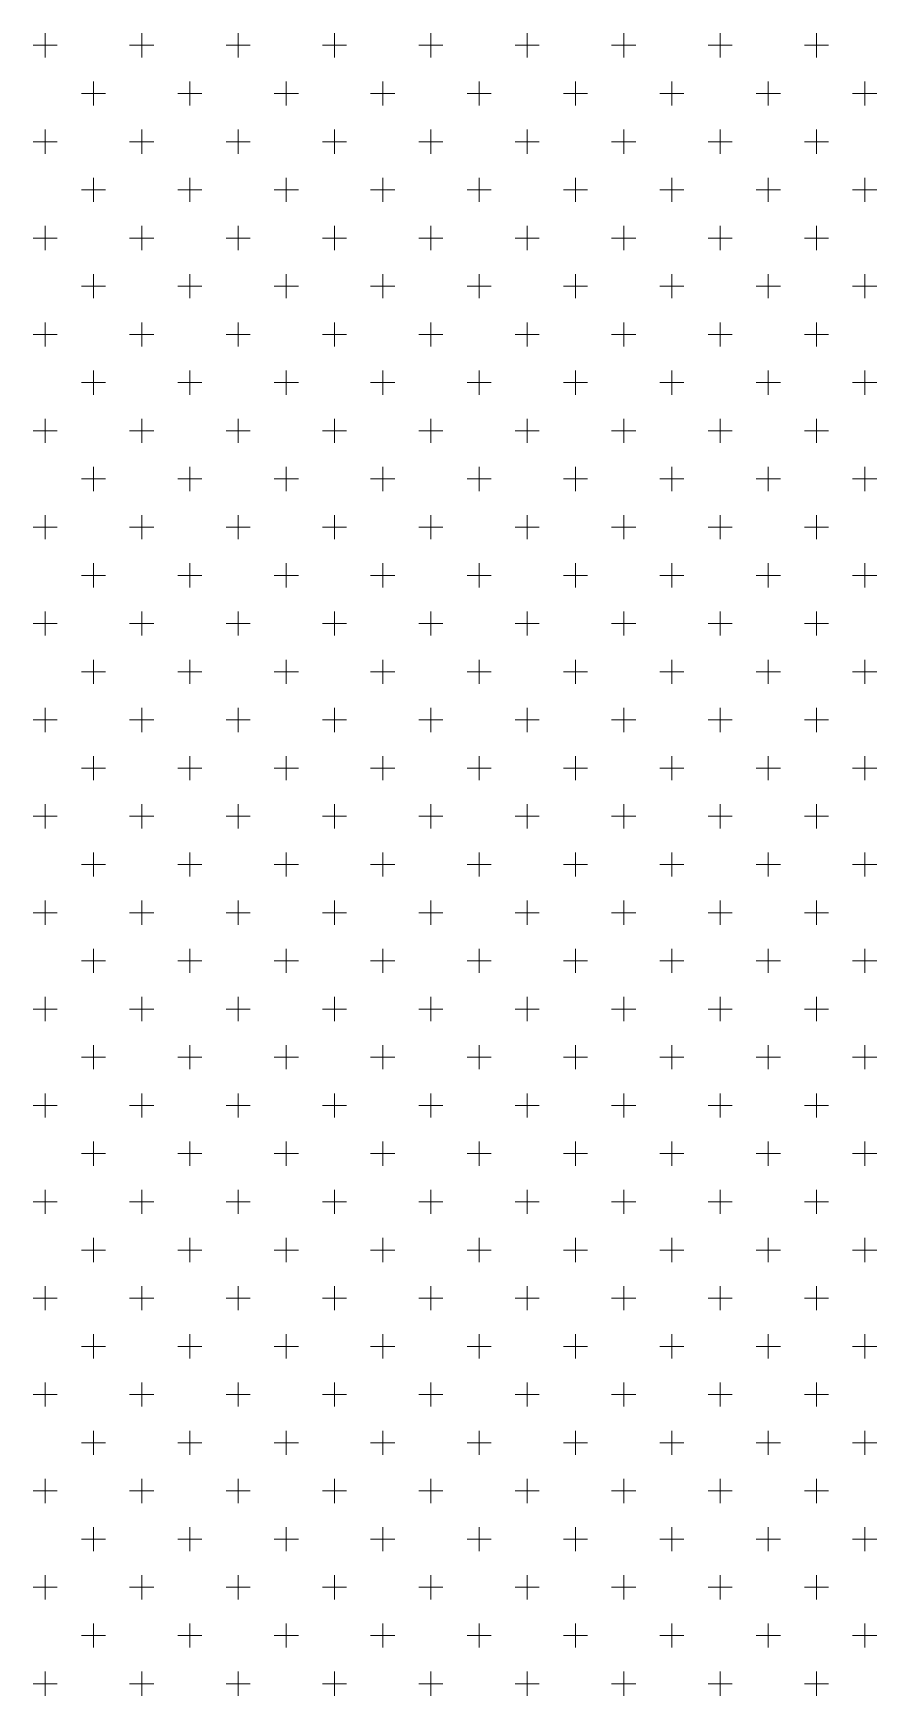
# Model space of a CAD drawing. Header units: metres. Extents: x 476631 to 477421, y 4483749 to 4484052.
# Drawn here: x 476984.06 to 476995.17, y 4483958.36 to 4483980.27 of the extents above; entities that cross this region are included whole.
import ezdxf

# ---------------------------------------------------------------- set-up
doc = ezdxf.new("R2010")
doc.units = ezdxf.units.M
doc.layers.add('PL_PARK', color=97, linetype='Continuous', lineweight=0)

msp = doc.modelspace()

# ---------------------------------------------------------------- linework, layer by layer
at = {"layer": 'PL_PARK', "color": 3, "linetype": 'Continuous'}
for p, q in [((476984.219, 4483979.951), (476984.219, 4483980.269)), ((476985.489, 4483979.951), (476985.489, 4483980.269)), ((476986.759, 4483979.951), (476986.759, 4483980.269)), ((476988.029, 4483979.951), (476988.029, 4483980.269)), ((476989.299, 4483979.951), (476989.299, 4483980.269)), ((476990.569, 4483979.951), (476990.569, 4483980.269)), ((476991.839, 4483979.951), (476991.839, 4483980.269)), ((476993.109, 4483979.951), (476993.109, 4483980.269)), ((476994.379, 4483979.951), (476994.379, 4483980.269)), ((476984.06, 4483980.11), (476984.377, 4483980.11)), ((476985.33, 4483980.11), (476985.648, 4483980.11)), ((476986.6, 4483980.11), (476986.917, 4483980.11)), ((476987.87, 4483980.11), (476988.188, 4483980.11)), ((476989.14, 4483980.11), (476989.458, 4483980.11)), ((476990.41, 4483980.11), (476990.727, 4483980.11)), ((476991.68, 4483980.11), (476991.998, 4483980.11)), ((476992.95, 4483980.11), (476993.268, 4483980.11)), ((476994.22, 4483980.11), (476994.538, 4483980.11)), ((476984.854, 4483979.316), (476984.854, 4483979.634)), ((476986.124, 4483979.316), (476986.124, 4483979.634)), ((476987.394, 4483979.316), (476987.394, 4483979.634)), ((476988.664, 4483979.316), (476988.664, 4483979.634)), ((476989.934, 4483979.316), (476989.934, 4483979.634)), ((476991.204, 4483979.316), (476991.204, 4483979.634)), ((476992.474, 4483979.316), (476992.474, 4483979.634)), ((476993.744, 4483979.316), (476993.744, 4483979.634)), ((476995.014, 4483979.316), (476995.014, 4483979.634)), ((476984.695, 4483979.475), (476985.013, 4483979.475)), ((476985.965, 4483979.475), (476986.283, 4483979.475)), ((476987.235, 4483979.475), (476987.553, 4483979.475)), ((476988.505, 4483979.475), (476988.823, 4483979.475)), ((476989.775, 4483979.475), (476990.093, 4483979.475)), ((476991.045, 4483979.475), (476991.363, 4483979.475)), ((476992.315, 4483979.475), (476992.633, 4483979.475)), ((476993.585, 4483979.475), (476993.903, 4483979.475)), ((476994.855, 4483979.475), (476995.173, 4483979.475)), ((476984.219, 4483978.681), (476984.219, 4483978.999)), ((476985.489, 4483978.681), (476985.489, 4483978.999)), ((476986.759, 4483978.681), (476986.759, 4483978.999)), ((476988.029, 4483978.681), (476988.029, 4483978.999)), ((476989.299, 4483978.681), (476989.299, 4483978.999)), ((476990.569, 4483978.681), (476990.569, 4483978.999)), ((476991.839, 4483978.681), (476991.839, 4483978.999)), ((476993.109, 4483978.681), (476993.109, 4483978.999)), ((476994.379, 4483978.681), (476994.379, 4483978.999)), ((476984.06, 4483978.84), (476984.377, 4483978.84)), ((476985.33, 4483978.84), (476985.648, 4483978.84)), ((476986.6, 4483978.84), (476986.917, 4483978.84)), ((476987.87, 4483978.84), (476988.188, 4483978.84)), ((476989.14, 4483978.84), (476989.458, 4483978.84)), ((476990.41, 4483978.84), (476990.727, 4483978.84)), ((476991.68, 4483978.84), (476991.998, 4483978.84)), ((476992.95, 4483978.84), (476993.268, 4483978.84)), ((476994.22, 4483978.84), (476994.538, 4483978.84)), ((476984.854, 4483978.046), (476984.854, 4483978.364)), ((476986.124, 4483978.046), (476986.124, 4483978.364)), ((476987.394, 4483978.046), (476987.394, 4483978.364)), ((476988.664, 4483978.046), (476988.664, 4483978.364)), ((476989.934, 4483978.046), (476989.934, 4483978.364)), ((476991.204, 4483978.046), (476991.204, 4483978.364)), ((476992.474, 4483978.046), (476992.474, 4483978.364)), ((476993.744, 4483978.046), (476993.744, 4483978.364)), ((476995.014, 4483978.046), (476995.014, 4483978.364)), ((476984.695, 4483978.205), (476985.013, 4483978.205)), ((476985.965, 4483978.205), (476986.283, 4483978.205)), ((476987.235, 4483978.205), (476987.553, 4483978.205)), ((476988.505, 4483978.205), (476988.823, 4483978.205)), ((476989.775, 4483978.205), (476990.093, 4483978.205)), ((476991.045, 4483978.205), (476991.363, 4483978.205)), ((476992.315, 4483978.205), (476992.633, 4483978.205)), ((476993.585, 4483978.205), (476993.903, 4483978.205)), ((476994.855, 4483978.205), (476995.173, 4483978.205)), ((476984.219, 4483977.411), (476984.219, 4483977.729)), ((476985.489, 4483977.411), (476985.489, 4483977.729)), ((476986.759, 4483977.411), (476986.759, 4483977.729)), ((476988.029, 4483977.411), (476988.029, 4483977.729)), ((476989.299, 4483977.411), (476989.299, 4483977.729)), ((476990.569, 4483977.411), (476990.569, 4483977.729)), ((476991.839, 4483977.411), (476991.839, 4483977.729)), ((476993.109, 4483977.411), (476993.109, 4483977.729)), ((476994.379, 4483977.411), (476994.379, 4483977.729)), ((476984.06, 4483977.57), (476984.377, 4483977.57)), ((476985.33, 4483977.57), (476985.648, 4483977.57)), ((476986.6, 4483977.57), (476986.917, 4483977.57)), ((476987.87, 4483977.57), (476988.188, 4483977.57)), ((476989.14, 4483977.57), (476989.458, 4483977.57)), ((476990.41, 4483977.57), (476990.727, 4483977.57)), ((476991.68, 4483977.57), (476991.998, 4483977.57)), ((476992.95, 4483977.57), (476993.268, 4483977.57)), ((476994.22, 4483977.57), (476994.538, 4483977.57)), ((476984.695, 4483976.935), (476985.013, 4483976.935)), ((476984.854, 4483976.776), (476984.854, 4483977.094)), ((476985.965, 4483976.935), (476986.283, 4483976.935)), ((476986.124, 4483976.776), (476986.124, 4483977.094)), ((476987.235, 4483976.935), (476987.553, 4483976.935)), ((476987.394, 4483976.776), (476987.394, 4483977.094)), ((476988.505, 4483976.935), (476988.823, 4483976.935)), ((476988.664, 4483976.776), (476988.664, 4483977.094)), ((476989.775, 4483976.935), (476990.093, 4483976.935)), ((476989.934, 4483976.776), (476989.934, 4483977.094)), ((476991.045, 4483976.935), (476991.363, 4483976.935)), ((476991.204, 4483976.776), (476991.204, 4483977.094)), ((476992.315, 4483976.935), (476992.633, 4483976.935)), ((476992.474, 4483976.776), (476992.474, 4483977.094)), ((476993.585, 4483976.935), (476993.903, 4483976.935)), ((476993.744, 4483976.776), (476993.744, 4483977.094)), ((476994.855, 4483976.935), (476995.173, 4483976.935)), ((476995.014, 4483976.776), (476995.014, 4483977.094)), ((476984.06, 4483976.3), (476984.377, 4483976.3)), ((476984.219, 4483976.141), (476984.219, 4483976.459)), ((476985.33, 4483976.3), (476985.648, 4483976.3)), ((476985.489, 4483976.141), (476985.489, 4483976.459)), ((476986.6, 4483976.3), (476986.917, 4483976.3)), ((476986.759, 4483976.141), (476986.759, 4483976.459)), ((476987.87, 4483976.3), (476988.188, 4483976.3)), ((476988.029, 4483976.141), (476988.029, 4483976.459)), ((476989.14, 4483976.3), (476989.458, 4483976.3)), ((476989.299, 4483976.141), (476989.299, 4483976.459)), ((476990.41, 4483976.3), (476990.727, 4483976.3)), ((476990.569, 4483976.141), (476990.569, 4483976.459)), ((476991.68, 4483976.3), (476991.998, 4483976.3)), ((476991.839, 4483976.141), (476991.839, 4483976.459)), ((476992.95, 4483976.3), (476993.268, 4483976.3)), ((476993.109, 4483976.141), (476993.109, 4483976.459)), ((476994.22, 4483976.3), (476994.538, 4483976.3)), ((476994.379, 4483976.141), (476994.379, 4483976.459)), ((476984.695, 4483975.665), (476985.013, 4483975.665)), ((476984.854, 4483975.506), (476984.854, 4483975.824)), ((476985.965, 4483975.665), (476986.283, 4483975.665)), ((476986.124, 4483975.506), (476986.124, 4483975.824)), ((476987.235, 4483975.665), (476987.553, 4483975.665)), ((476987.394, 4483975.506), (476987.394, 4483975.824)), ((476988.505, 4483975.665), (476988.823, 4483975.665)), ((476988.664, 4483975.506), (476988.664, 4483975.824)), ((476989.775, 4483975.665), (476990.093, 4483975.665)), ((476989.934, 4483975.506), (476989.934, 4483975.824)), ((476991.045, 4483975.665), (476991.363, 4483975.665)), ((476991.204, 4483975.506), (476991.204, 4483975.824)), ((476992.315, 4483975.665), (476992.633, 4483975.665)), ((476992.474, 4483975.506), (476992.474, 4483975.824)), ((476993.585, 4483975.665), (476993.903, 4483975.665)), ((476993.744, 4483975.506), (476993.744, 4483975.824)), ((476994.855, 4483975.665), (476995.173, 4483975.665)), ((476995.014, 4483975.506), (476995.014, 4483975.824)), ((476984.219, 4483974.871), (476984.219, 4483975.189)), ((476985.489, 4483974.871), (476985.489, 4483975.189)), ((476986.759, 4483974.871), (476986.759, 4483975.189)), ((476988.029, 4483974.871), (476988.029, 4483975.189)), ((476989.299, 4483974.871), (476989.299, 4483975.189)), ((476990.569, 4483974.871), (476990.569, 4483975.189)), ((476991.839, 4483974.871), (476991.839, 4483975.189)), ((476993.109, 4483974.871), (476993.109, 4483975.189)), ((476994.379, 4483974.871), (476994.379, 4483975.189)), ((476984.06, 4483975.03), (476984.377, 4483975.03)), ((476985.33, 4483975.03), (476985.648, 4483975.03)), ((476986.6, 4483975.03), (476986.917, 4483975.03)), ((476987.87, 4483975.03), (476988.188, 4483975.03)), ((476989.14, 4483975.03), (476989.458, 4483975.03)), ((476990.41, 4483975.03), (476990.727, 4483975.03)), ((476991.68, 4483975.03), (476991.998, 4483975.03)), ((476992.95, 4483975.03), (476993.268, 4483975.03)), ((476994.22, 4483975.03), (476994.538, 4483975.03)), ((476984.854, 4483974.236), (476984.854, 4483974.554)), ((476986.124, 4483974.236), (476986.124, 4483974.554)), ((476987.394, 4483974.236), (476987.394, 4483974.554)), ((476988.664, 4483974.236), (476988.664, 4483974.554)), ((476989.934, 4483974.236), (476989.934, 4483974.554)), ((476991.204, 4483974.236), (476991.204, 4483974.554)), ((476992.474, 4483974.236), (476992.474, 4483974.554)), ((476993.744, 4483974.236), (476993.744, 4483974.554)), ((476995.014, 4483974.236), (476995.014, 4483974.554)), ((476984.695, 4483974.395), (476985.013, 4483974.395)), ((476985.965, 4483974.395), (476986.283, 4483974.395)), ((476987.235, 4483974.395), (476987.553, 4483974.395)), ((476988.505, 4483974.395), (476988.823, 4483974.395)), ((476989.775, 4483974.395), (476990.093, 4483974.395)), ((476991.045, 4483974.395), (476991.363, 4483974.395)), ((476992.315, 4483974.395), (476992.633, 4483974.395)), ((476993.585, 4483974.395), (476993.903, 4483974.395)), ((476994.855, 4483974.395), (476995.173, 4483974.395)), ((476984.219, 4483973.601), (476984.219, 4483973.919)), ((476985.489, 4483973.601), (476985.489, 4483973.919)), ((476986.759, 4483973.601), (476986.759, 4483973.919)), ((476988.029, 4483973.601), (476988.029, 4483973.919)), ((476989.299, 4483973.601), (476989.299, 4483973.919)), ((476990.569, 4483973.601), (476990.569, 4483973.919)), ((476991.839, 4483973.601), (476991.839, 4483973.919)), ((476993.109, 4483973.601), (476993.109, 4483973.919)), ((476994.379, 4483973.601), (476994.379, 4483973.919)), ((476984.06, 4483973.76), (476984.377, 4483973.76)), ((476985.33, 4483973.76), (476985.648, 4483973.76)), ((476986.6, 4483973.76), (476986.917, 4483973.76)), ((476987.87, 4483973.76), (476988.188, 4483973.76)), ((476989.14, 4483973.76), (476989.458, 4483973.76)), ((476990.41, 4483973.76), (476990.727, 4483973.76)), ((476991.68, 4483973.76), (476991.998, 4483973.76)), ((476992.95, 4483973.76), (476993.268, 4483973.76)), ((476994.22, 4483973.76), (476994.538, 4483973.76)), ((476984.854, 4483972.966), (476984.854, 4483973.284)), ((476986.124, 4483972.966), (476986.124, 4483973.284)), ((476987.394, 4483972.966), (476987.394, 4483973.284)), ((476988.664, 4483972.966), (476988.664, 4483973.284)), ((476989.934, 4483972.966), (476989.934, 4483973.284)), ((476991.204, 4483972.966), (476991.204, 4483973.284)), ((476992.474, 4483972.966), (476992.474, 4483973.284)), ((476993.744, 4483972.966), (476993.744, 4483973.284)), ((476995.014, 4483972.966), (476995.014, 4483973.284)), ((476984.695, 4483973.125), (476985.013, 4483973.125)), ((476985.965, 4483973.125), (476986.283, 4483973.125)), ((476987.235, 4483973.125), (476987.553, 4483973.125)), ((476988.505, 4483973.125), (476988.823, 4483973.125)), ((476989.775, 4483973.125), (476990.093, 4483973.125)), ((476991.045, 4483973.125), (476991.363, 4483973.125)), ((476992.315, 4483973.125), (476992.633, 4483973.125)), ((476993.585, 4483973.125), (476993.903, 4483973.125)), ((476994.855, 4483973.125), (476995.173, 4483973.125)), ((476984.219, 4483972.331), (476984.219, 4483972.649)), ((476985.489, 4483972.331), (476985.489, 4483972.649)), ((476986.759, 4483972.331), (476986.759, 4483972.649)), ((476988.029, 4483972.331), (476988.029, 4483972.649)), ((476989.299, 4483972.331), (476989.299, 4483972.649)), ((476990.569, 4483972.331), (476990.569, 4483972.649)), ((476991.839, 4483972.331), (476991.839, 4483972.649)), ((476993.109, 4483972.331), (476993.109, 4483972.649)), ((476994.379, 4483972.331), (476994.379, 4483972.649)), ((476984.06, 4483972.49), (476984.377, 4483972.49)), ((476985.33, 4483972.49), (476985.648, 4483972.49)), ((476986.6, 4483972.49), (476986.917, 4483972.49)), ((476987.87, 4483972.49), (476988.188, 4483972.49)), ((476989.14, 4483972.49), (476989.458, 4483972.49)), ((476990.41, 4483972.49), (476990.727, 4483972.49)), ((476991.68, 4483972.49), (476991.998, 4483972.49)), ((476992.95, 4483972.49), (476993.268, 4483972.49)), ((476994.22, 4483972.49), (476994.538, 4483972.49)), ((476984.854, 4483971.696), (476984.854, 4483972.014)), ((476986.124, 4483971.696), (476986.124, 4483972.014)), ((476987.394, 4483971.696), (476987.394, 4483972.014)), ((476988.664, 4483971.696), (476988.664, 4483972.014)), ((476989.934, 4483971.696), (476989.934, 4483972.014)), ((476991.204, 4483971.696), (476991.204, 4483972.014)), ((476992.474, 4483971.696), (476992.474, 4483972.014)), ((476993.744, 4483971.696), (476993.744, 4483972.014)), ((476995.014, 4483971.696), (476995.014, 4483972.014)), ((476984.695, 4483971.855), (476985.013, 4483971.855)), ((476985.965, 4483971.855), (476986.283, 4483971.855)), ((476987.235, 4483971.855), (476987.553, 4483971.855)), ((476988.505, 4483971.855), (476988.823, 4483971.855)), ((476989.775, 4483971.855), (476990.093, 4483971.855)), ((476991.045, 4483971.855), (476991.363, 4483971.855)), ((476992.315, 4483971.855), (476992.633, 4483971.855)), ((476993.585, 4483971.855), (476993.903, 4483971.855)), ((476994.855, 4483971.855), (476995.173, 4483971.855)), ((476984.219, 4483971.061), (476984.219, 4483971.379)), ((476985.489, 4483971.061), (476985.489, 4483971.379)), ((476986.759, 4483971.061), (476986.759, 4483971.379)), ((476988.029, 4483971.061), (476988.029, 4483971.379)), ((476989.299, 4483971.061), (476989.299, 4483971.379)), ((476990.569, 4483971.061), (476990.569, 4483971.379)), ((476991.839, 4483971.061), (476991.839, 4483971.379)), ((476993.109, 4483971.061), (476993.109, 4483971.379)), ((476994.379, 4483971.061), (476994.379, 4483971.379)), ((476984.06, 4483971.22), (476984.377, 4483971.22)), ((476985.33, 4483971.22), (476985.648, 4483971.22)), ((476986.6, 4483971.22), (476986.917, 4483971.22)), ((476987.87, 4483971.22), (476988.188, 4483971.22)), ((476989.14, 4483971.22), (476989.458, 4483971.22)), ((476990.41, 4483971.22), (476990.727, 4483971.22)), ((476991.68, 4483971.22), (476991.998, 4483971.22)), ((476992.95, 4483971.22), (476993.268, 4483971.22)), ((476994.22, 4483971.22), (476994.538, 4483971.22)), ((476984.695, 4483970.585), (476985.013, 4483970.585)), ((476984.854, 4483970.426), (476984.854, 4483970.744)), ((476985.965, 4483970.585), (476986.283, 4483970.585)), ((476986.124, 4483970.426), (476986.124, 4483970.744)), ((476987.235, 4483970.585), (476987.553, 4483970.585)), ((476987.394, 4483970.426), (476987.394, 4483970.744)), ((476988.505, 4483970.585), (476988.823, 4483970.585)), ((476988.664, 4483970.426), (476988.664, 4483970.744)), ((476989.775, 4483970.585), (476990.093, 4483970.585)), ((476989.934, 4483970.426), (476989.934, 4483970.744)), ((476991.045, 4483970.585), (476991.363, 4483970.585)), ((476991.204, 4483970.426), (476991.204, 4483970.744)), ((476992.315, 4483970.585), (476992.633, 4483970.585)), ((476992.474, 4483970.426), (476992.474, 4483970.744)), ((476993.585, 4483970.585), (476993.903, 4483970.585)), ((476993.744, 4483970.426), (476993.744, 4483970.744)), ((476994.855, 4483970.585), (476995.173, 4483970.585)), ((476995.014, 4483970.426), (476995.014, 4483970.744)), ((476984.06, 4483969.95), (476984.377, 4483969.95)), ((476984.219, 4483969.791), (476984.219, 4483970.109)), ((476985.33, 4483969.95), (476985.648, 4483969.95)), ((476985.489, 4483969.791), (476985.489, 4483970.109)), ((476986.6, 4483969.95), (476986.917, 4483969.95)), ((476986.759, 4483969.791), (476986.759, 4483970.109)), ((476987.87, 4483969.95), (476988.188, 4483969.95)), ((476988.029, 4483969.791), (476988.029, 4483970.109)), ((476989.14, 4483969.95), (476989.458, 4483969.95)), ((476989.299, 4483969.791), (476989.299, 4483970.109)), ((476990.41, 4483969.95), (476990.727, 4483969.95)), ((476990.569, 4483969.791), (476990.569, 4483970.109)), ((476991.68, 4483969.95), (476991.998, 4483969.95)), ((476991.839, 4483969.791), (476991.839, 4483970.109)), ((476992.95, 4483969.95), (476993.268, 4483969.95)), ((476993.109, 4483969.791), (476993.109, 4483970.109)), ((476994.22, 4483969.95), (476994.538, 4483969.95)), ((476994.379, 4483969.791), (476994.379, 4483970.109)), ((476984.695, 4483969.315), (476985.013, 4483969.315)), ((476984.854, 4483969.156), (476984.854, 4483969.474)), ((476985.965, 4483969.315), (476986.283, 4483969.315)), ((476986.124, 4483969.156), (476986.124, 4483969.474)), ((476987.235, 4483969.315), (476987.553, 4483969.315)), ((476987.394, 4483969.156), (476987.394, 4483969.474)), ((476988.505, 4483969.315), (476988.823, 4483969.315)), ((476988.664, 4483969.156), (476988.664, 4483969.474)), ((476989.775, 4483969.315), (476990.093, 4483969.315)), ((476989.934, 4483969.156), (476989.934, 4483969.474)), ((476991.045, 4483969.315), (476991.363, 4483969.315)), ((476991.204, 4483969.156), (476991.204, 4483969.474)), ((476992.315, 4483969.315), (476992.633, 4483969.315)), ((476992.474, 4483969.156), (476992.474, 4483969.474)), ((476993.585, 4483969.315), (476993.903, 4483969.315)), ((476993.744, 4483969.156), (476993.744, 4483969.474)), ((476994.855, 4483969.315), (476995.173, 4483969.315)), ((476995.014, 4483969.156), (476995.014, 4483969.474)), ((476984.219, 4483968.521), (476984.219, 4483968.839)), ((476985.489, 4483968.521), (476985.489, 4483968.839)), ((476986.759, 4483968.521), (476986.759, 4483968.839)), ((476988.029, 4483968.521), (476988.029, 4483968.839)), ((476989.299, 4483968.521), (476989.299, 4483968.839)), ((476990.569, 4483968.521), (476990.569, 4483968.839)), ((476991.839, 4483968.521), (476991.839, 4483968.839)), ((476993.109, 4483968.521), (476993.109, 4483968.839)), ((476994.379, 4483968.521), (476994.379, 4483968.839)), ((476984.06, 4483968.68), (476984.377, 4483968.68)), ((476985.33, 4483968.68), (476985.648, 4483968.68)), ((476986.6, 4483968.68), (476986.917, 4483968.68)), ((476987.87, 4483968.68), (476988.188, 4483968.68)), ((476989.14, 4483968.68), (476989.458, 4483968.68)), ((476990.41, 4483968.68), (476990.727, 4483968.68)), ((476991.68, 4483968.68), (476991.998, 4483968.68)), ((476992.95, 4483968.68), (476993.268, 4483968.68)), ((476994.22, 4483968.68), (476994.538, 4483968.68)), ((476984.854, 4483967.886), (476984.854, 4483968.204)), ((476986.124, 4483967.886), (476986.124, 4483968.204)), ((476987.394, 4483967.886), (476987.394, 4483968.204)), ((476988.664, 4483967.886), (476988.664, 4483968.204)), ((476989.934, 4483967.886), (476989.934, 4483968.204)), ((476991.204, 4483967.886), (476991.204, 4483968.204)), ((476992.474, 4483967.886), (476992.474, 4483968.204)), ((476993.744, 4483967.886), (476993.744, 4483968.204)), ((476995.014, 4483967.886), (476995.014, 4483968.204)), ((476984.695, 4483968.045), (476985.013, 4483968.045)), ((476985.965, 4483968.045), (476986.283, 4483968.045)), ((476987.235, 4483968.045), (476987.553, 4483968.045)), ((476988.505, 4483968.045), (476988.823, 4483968.045)), ((476989.775, 4483968.045), (476990.093, 4483968.045)), ((476991.045, 4483968.045), (476991.363, 4483968.045)), ((476992.315, 4483968.045), (476992.633, 4483968.045)), ((476993.585, 4483968.045), (476993.903, 4483968.045)), ((476994.855, 4483968.045), (476995.173, 4483968.045)), ((476984.219, 4483967.251), (476984.219, 4483967.569)), ((476985.489, 4483967.251), (476985.489, 4483967.569)), ((476986.759, 4483967.251), (476986.759, 4483967.569)), ((476988.029, 4483967.251), (476988.029, 4483967.569)), ((476989.299, 4483967.251), (476989.299, 4483967.569)), ((476990.569, 4483967.251), (476990.569, 4483967.569)), ((476991.839, 4483967.251), (476991.839, 4483967.569)), ((476993.109, 4483967.251), (476993.109, 4483967.569)), ((476994.379, 4483967.251), (476994.379, 4483967.569)), ((476984.06, 4483967.41), (476984.377, 4483967.41)), ((476985.33, 4483967.41), (476985.648, 4483967.41)), ((476986.6, 4483967.41), (476986.917, 4483967.41)), ((476987.87, 4483967.41), (476988.188, 4483967.41)), ((476989.14, 4483967.41), (476989.458, 4483967.41)), ((476990.41, 4483967.41), (476990.727, 4483967.41)), ((476991.68, 4483967.41), (476991.998, 4483967.41)), ((476992.95, 4483967.41), (476993.268, 4483967.41)), ((476994.22, 4483967.41), (476994.538, 4483967.41)), ((476984.854, 4483966.616), (476984.854, 4483966.934)), ((476986.124, 4483966.616), (476986.124, 4483966.934)), ((476987.394, 4483966.616), (476987.394, 4483966.934)), ((476988.664, 4483966.616), (476988.664, 4483966.934)), ((476989.934, 4483966.616), (476989.934, 4483966.934)), ((476991.204, 4483966.616), (476991.204, 4483966.934)), ((476992.474, 4483966.616), (476992.474, 4483966.934)), ((476993.744, 4483966.616), (476993.744, 4483966.934)), ((476995.014, 4483966.616), (476995.014, 4483966.934)), ((476984.695, 4483966.775), (476985.013, 4483966.775)), ((476985.965, 4483966.775), (476986.283, 4483966.775)), ((476987.235, 4483966.775), (476987.553, 4483966.775)), ((476988.505, 4483966.775), (476988.823, 4483966.775)), ((476989.775, 4483966.775), (476990.093, 4483966.775)), ((476991.045, 4483966.775), (476991.363, 4483966.775)), ((476992.315, 4483966.775), (476992.633, 4483966.775)), ((476993.585, 4483966.775), (476993.903, 4483966.775)), ((476994.855, 4483966.775), (476995.173, 4483966.775)), ((476984.219, 4483965.981), (476984.219, 4483966.299)), ((476985.489, 4483965.981), (476985.489, 4483966.299)), ((476986.759, 4483965.981), (476986.759, 4483966.299)), ((476988.029, 4483965.981), (476988.029, 4483966.299)), ((476989.299, 4483965.981), (476989.299, 4483966.299)), ((476990.569, 4483965.981), (476990.569, 4483966.299)), ((476991.839, 4483965.981), (476991.839, 4483966.299)), ((476993.109, 4483965.981), (476993.109, 4483966.299)), ((476994.379, 4483965.981), (476994.379, 4483966.299)), ((476984.06, 4483966.14), (476984.377, 4483966.14)), ((476985.33, 4483966.14), (476985.648, 4483966.14)), ((476986.6, 4483966.14), (476986.917, 4483966.14)), ((476987.87, 4483966.14), (476988.188, 4483966.14)), ((476989.14, 4483966.14), (476989.458, 4483966.14)), ((476990.41, 4483966.14), (476990.727, 4483966.14)), ((476991.68, 4483966.14), (476991.998, 4483966.14)), ((476992.95, 4483966.14), (476993.268, 4483966.14)), ((476994.22, 4483966.14), (476994.538, 4483966.14)), ((476984.854, 4483965.346), (476984.854, 4483965.664)), ((476986.124, 4483965.346), (476986.124, 4483965.664)), ((476987.394, 4483965.346), (476987.394, 4483965.664)), ((476988.664, 4483965.346), (476988.664, 4483965.664)), ((476989.934, 4483965.346), (476989.934, 4483965.664)), ((476991.204, 4483965.346), (476991.204, 4483965.664)), ((476992.474, 4483965.346), (476992.474, 4483965.664)), ((476993.744, 4483965.346), (476993.744, 4483965.664)), ((476995.014, 4483965.346), (476995.014, 4483965.664)), ((476984.695, 4483965.505), (476985.013, 4483965.505)), ((476985.965, 4483965.505), (476986.283, 4483965.505)), ((476987.235, 4483965.505), (476987.553, 4483965.505)), ((476988.505, 4483965.505), (476988.823, 4483965.505)), ((476989.775, 4483965.505), (476990.093, 4483965.505)), ((476991.045, 4483965.505), (476991.363, 4483965.505)), ((476992.315, 4483965.505), (476992.633, 4483965.505)), ((476993.585, 4483965.505), (476993.903, 4483965.505)), ((476994.855, 4483965.505), (476995.173, 4483965.505)), ((476984.219, 4483964.711), (476984.219, 4483965.029)), ((476985.489, 4483964.711), (476985.489, 4483965.029)), ((476986.759, 4483964.711), (476986.759, 4483965.029)), ((476988.029, 4483964.711), (476988.029, 4483965.029)), ((476989.299, 4483964.711), (476989.299, 4483965.029)), ((476990.569, 4483964.711), (476990.569, 4483965.029)), ((476991.839, 4483964.711), (476991.839, 4483965.029)), ((476993.109, 4483964.711), (476993.109, 4483965.029)), ((476994.379, 4483964.711), (476994.379, 4483965.029)), ((476984.06, 4483964.87), (476984.377, 4483964.87)), ((476985.33, 4483964.87), (476985.648, 4483964.87)), ((476986.6, 4483964.87), (476986.917, 4483964.87)), ((476987.87, 4483964.87), (476988.188, 4483964.87)), ((476989.14, 4483964.87), (476989.458, 4483964.87)), ((476990.41, 4483964.87), (476990.727, 4483964.87)), ((476991.68, 4483964.87), (476991.998, 4483964.87)), ((476992.95, 4483964.87), (476993.268, 4483964.87)), ((476994.22, 4483964.87), (476994.538, 4483964.87)), ((476984.695, 4483964.235), (476985.013, 4483964.235)), ((476984.854, 4483964.076), (476984.854, 4483964.394)), ((476985.965, 4483964.235), (476986.283, 4483964.235)), ((476986.124, 4483964.076), (476986.124, 4483964.394)), ((476987.235, 4483964.235), (476987.553, 4483964.235)), ((476987.394, 4483964.076), (476987.394, 4483964.394)), ((476988.505, 4483964.235), (476988.823, 4483964.235)), ((476988.664, 4483964.076), (476988.664, 4483964.394)), ((476989.775, 4483964.235), (476990.093, 4483964.235)), ((476989.934, 4483964.076), (476989.934, 4483964.394)), ((476991.045, 4483964.235), (476991.363, 4483964.235)), ((476991.204, 4483964.076), (476991.204, 4483964.394)), ((476992.315, 4483964.235), (476992.633, 4483964.235)), ((476992.474, 4483964.076), (476992.474, 4483964.394)), ((476993.585, 4483964.235), (476993.903, 4483964.235)), ((476993.744, 4483964.076), (476993.744, 4483964.394)), ((476994.855, 4483964.235), (476995.173, 4483964.235)), ((476995.014, 4483964.076), (476995.014, 4483964.394)), ((476984.06, 4483963.6), (476984.377, 4483963.6)), ((476984.219, 4483963.441), (476984.219, 4483963.759)), ((476985.33, 4483963.6), (476985.648, 4483963.6)), ((476985.489, 4483963.441), (476985.489, 4483963.759)), ((476986.6, 4483963.6), (476986.917, 4483963.6)), ((476986.759, 4483963.441), (476986.759, 4483963.759)), ((476987.87, 4483963.6), (476988.188, 4483963.6)), ((476988.029, 4483963.441), (476988.029, 4483963.759)), ((476989.14, 4483963.6), (476989.458, 4483963.6)), ((476989.299, 4483963.441), (476989.299, 4483963.759)), ((476990.41, 4483963.6), (476990.727, 4483963.6)), ((476990.569, 4483963.441), (476990.569, 4483963.759)), ((476991.68, 4483963.6), (476991.998, 4483963.6)), ((476991.839, 4483963.441), (476991.839, 4483963.759)), ((476992.95, 4483963.6), (476993.268, 4483963.6)), ((476993.109, 4483963.441), (476993.109, 4483963.759)), ((476994.22, 4483963.6), (476994.538, 4483963.6)), ((476994.379, 4483963.441), (476994.379, 4483963.759)), ((476984.695, 4483962.965), (476985.013, 4483962.965)), ((476984.854, 4483962.806), (476984.854, 4483963.124)), ((476985.965, 4483962.965), (476986.283, 4483962.965)), ((476986.124, 4483962.806), (476986.124, 4483963.124)), ((476987.235, 4483962.965), (476987.553, 4483962.965)), ((476987.394, 4483962.806), (476987.394, 4483963.124)), ((476988.505, 4483962.965), (476988.823, 4483962.965)), ((476988.664, 4483962.806), (476988.664, 4483963.124)), ((476989.775, 4483962.965), (476990.093, 4483962.965)), ((476989.934, 4483962.806), (476989.934, 4483963.124)), ((476991.045, 4483962.965), (476991.363, 4483962.965)), ((476991.204, 4483962.806), (476991.204, 4483963.124)), ((476992.315, 4483962.965), (476992.633, 4483962.965)), ((476992.474, 4483962.806), (476992.474, 4483963.124)), ((476993.585, 4483962.965), (476993.903, 4483962.965)), ((476993.744, 4483962.806), (476993.744, 4483963.124)), ((476994.855, 4483962.965), (476995.173, 4483962.965)), ((476995.014, 4483962.806), (476995.014, 4483963.124)), ((476984.219, 4483962.171), (476984.219, 4483962.489)), ((476985.489, 4483962.171), (476985.489, 4483962.489)), ((476986.759, 4483962.171), (476986.759, 4483962.489)), ((476988.029, 4483962.171), (476988.029, 4483962.489)), ((476989.299, 4483962.171), (476989.299, 4483962.489)), ((476990.569, 4483962.171), (476990.569, 4483962.489)), ((476991.839, 4483962.171), (476991.839, 4483962.489)), ((476993.109, 4483962.171), (476993.109, 4483962.489)), ((476994.379, 4483962.171), (476994.379, 4483962.489)), ((476984.06, 4483962.33), (476984.377, 4483962.33)), ((476985.33, 4483962.33), (476985.648, 4483962.33)), ((476986.6, 4483962.33), (476986.917, 4483962.33)), ((476987.87, 4483962.33), (476988.188, 4483962.33)), ((476989.14, 4483962.33), (476989.458, 4483962.33)), ((476990.41, 4483962.33), (476990.727, 4483962.33)), ((476991.68, 4483962.33), (476991.998, 4483962.33)), ((476992.95, 4483962.33), (476993.268, 4483962.33)), ((476994.22, 4483962.33), (476994.538, 4483962.33)), ((476984.854, 4483961.536), (476984.854, 4483961.854)), ((476986.124, 4483961.536), (476986.124, 4483961.854)), ((476987.394, 4483961.536), (476987.394, 4483961.854)), ((476988.664, 4483961.536), (476988.664, 4483961.854)), ((476989.934, 4483961.536), (476989.934, 4483961.854)), ((476991.204, 4483961.536), (476991.204, 4483961.854)), ((476992.474, 4483961.536), (476992.474, 4483961.854)), ((476993.744, 4483961.536), (476993.744, 4483961.854)), ((476995.014, 4483961.536), (476995.014, 4483961.854)), ((476984.695, 4483961.695), (476985.013, 4483961.695)), ((476985.965, 4483961.695), (476986.283, 4483961.695)), ((476987.235, 4483961.695), (476987.553, 4483961.695)), ((476988.505, 4483961.695), (476988.823, 4483961.695)), ((476989.775, 4483961.695), (476990.093, 4483961.695)), ((476991.045, 4483961.695), (476991.363, 4483961.695)), ((476992.315, 4483961.695), (476992.633, 4483961.695)), ((476993.585, 4483961.695), (476993.903, 4483961.695)), ((476994.855, 4483961.695), (476995.173, 4483961.695)), ((476984.219, 4483960.901), (476984.219, 4483961.219)), ((476985.489, 4483960.901), (476985.489, 4483961.219)), ((476986.759, 4483960.901), (476986.759, 4483961.219)), ((476988.029, 4483960.901), (476988.029, 4483961.219)), ((476989.299, 4483960.901), (476989.299, 4483961.219)), ((476990.569, 4483960.901), (476990.569, 4483961.219)), ((476991.839, 4483960.901), (476991.839, 4483961.219)), ((476993.109, 4483960.901), (476993.109, 4483961.219)), ((476994.379, 4483960.901), (476994.379, 4483961.219)), ((476984.06, 4483961.06), (476984.377, 4483961.06)), ((476985.33, 4483961.06), (476985.648, 4483961.06)), ((476986.6, 4483961.06), (476986.917, 4483961.06)), ((476987.87, 4483961.06), (476988.188, 4483961.06)), ((476989.14, 4483961.06), (476989.458, 4483961.06)), ((476990.41, 4483961.06), (476990.727, 4483961.06)), ((476991.68, 4483961.06), (476991.998, 4483961.06)), ((476992.95, 4483961.06), (476993.268, 4483961.06)), ((476994.22, 4483961.06), (476994.538, 4483961.06)), ((476984.854, 4483960.266), (476984.854, 4483960.584)), ((476986.124, 4483960.266), (476986.124, 4483960.584)), ((476987.394, 4483960.266), (476987.394, 4483960.584)), ((476988.664, 4483960.266), (476988.664, 4483960.584)), ((476989.934, 4483960.266), (476989.934, 4483960.584)), ((476991.204, 4483960.266), (476991.204, 4483960.584)), ((476992.474, 4483960.266), (476992.474, 4483960.584)), ((476993.744, 4483960.266), (476993.744, 4483960.584)), ((476995.014, 4483960.266), (476995.014, 4483960.584)), ((476984.695, 4483960.425), (476985.013, 4483960.425)), ((476985.965, 4483960.425), (476986.283, 4483960.425)), ((476987.235, 4483960.425), (476987.553, 4483960.425)), ((476988.505, 4483960.425), (476988.823, 4483960.425)), ((476989.775, 4483960.425), (476990.093, 4483960.425)), ((476991.045, 4483960.425), (476991.363, 4483960.425)), ((476992.315, 4483960.425), (476992.633, 4483960.425)), ((476993.585, 4483960.425), (476993.903, 4483960.425)), ((476994.855, 4483960.425), (476995.173, 4483960.425)), ((476984.219, 4483959.631), (476984.219, 4483959.949)), ((476985.489, 4483959.631), (476985.489, 4483959.949)), ((476986.759, 4483959.631), (476986.759, 4483959.949)), ((476988.029, 4483959.631), (476988.029, 4483959.949)), ((476989.299, 4483959.631), (476989.299, 4483959.949)), ((476990.569, 4483959.631), (476990.569, 4483959.949)), ((476991.839, 4483959.631), (476991.839, 4483959.949)), ((476993.109, 4483959.631), (476993.109, 4483959.949)), ((476994.379, 4483959.631), (476994.379, 4483959.949)), ((476984.06, 4483959.79), (476984.377, 4483959.79)), ((476985.33, 4483959.79), (476985.648, 4483959.79)), ((476986.6, 4483959.79), (476986.917, 4483959.79)), ((476987.87, 4483959.79), (476988.188, 4483959.79)), ((476989.14, 4483959.79), (476989.458, 4483959.79)), ((476990.41, 4483959.79), (476990.727, 4483959.79)), ((476991.68, 4483959.79), (476991.998, 4483959.79)), ((476992.95, 4483959.79), (476993.268, 4483959.79)), ((476994.22, 4483959.79), (476994.538, 4483959.79)), ((476984.854, 4483958.996), (476984.854, 4483959.314)), ((476986.124, 4483958.996), (476986.124, 4483959.314)), ((476987.394, 4483958.996), (476987.394, 4483959.314)), ((476988.664, 4483958.996), (476988.664, 4483959.314)), ((476989.934, 4483958.996), (476989.934, 4483959.314)), ((476991.204, 4483958.996), (476991.204, 4483959.314)), ((476992.474, 4483958.996), (476992.474, 4483959.314)), ((476993.744, 4483958.996), (476993.744, 4483959.314)), ((476995.014, 4483958.996), (476995.014, 4483959.314)), ((476984.695, 4483959.155), (476985.013, 4483959.155)), ((476985.965, 4483959.155), (476986.283, 4483959.155)), ((476987.235, 4483959.155), (476987.553, 4483959.155)), ((476988.505, 4483959.155), (476988.823, 4483959.155)), ((476989.775, 4483959.155), (476990.093, 4483959.155)), ((476991.045, 4483959.155), (476991.363, 4483959.155)), ((476992.315, 4483959.155), (476992.633, 4483959.155)), ((476993.585, 4483959.155), (476993.903, 4483959.155)), ((476994.855, 4483959.155), (476995.173, 4483959.155)), ((476984.219, 4483958.361), (476984.219, 4483958.679)), ((476985.489, 4483958.361), (476985.489, 4483958.679)), ((476986.759, 4483958.361), (476986.759, 4483958.679)), ((476988.029, 4483958.361), (476988.029, 4483958.679)), ((476989.299, 4483958.361), (476989.299, 4483958.679)), ((476990.569, 4483958.361), (476990.569, 4483958.679)), ((476991.839, 4483958.361), (476991.839, 4483958.679)), ((476993.109, 4483958.361), (476993.109, 4483958.679)), ((476994.379, 4483958.361), (476994.379, 4483958.679)), ((476984.06, 4483958.52), (476984.377, 4483958.52)), ((476985.33, 4483958.52), (476985.648, 4483958.52)), ((476986.6, 4483958.52), (476986.917, 4483958.52)), ((476987.87, 4483958.52), (476988.188, 4483958.52)), ((476989.14, 4483958.52), (476989.458, 4483958.52)), ((476990.41, 4483958.52), (476990.727, 4483958.52)), ((476991.68, 4483958.52), (476991.998, 4483958.52)), ((476992.95, 4483958.52), (476993.268, 4483958.52)), ((476994.22, 4483958.52), (476994.538, 4483958.52))]:
    msp.add_line(p, q, dxfattribs=at)

doc.saveas('drawing.dxf')
